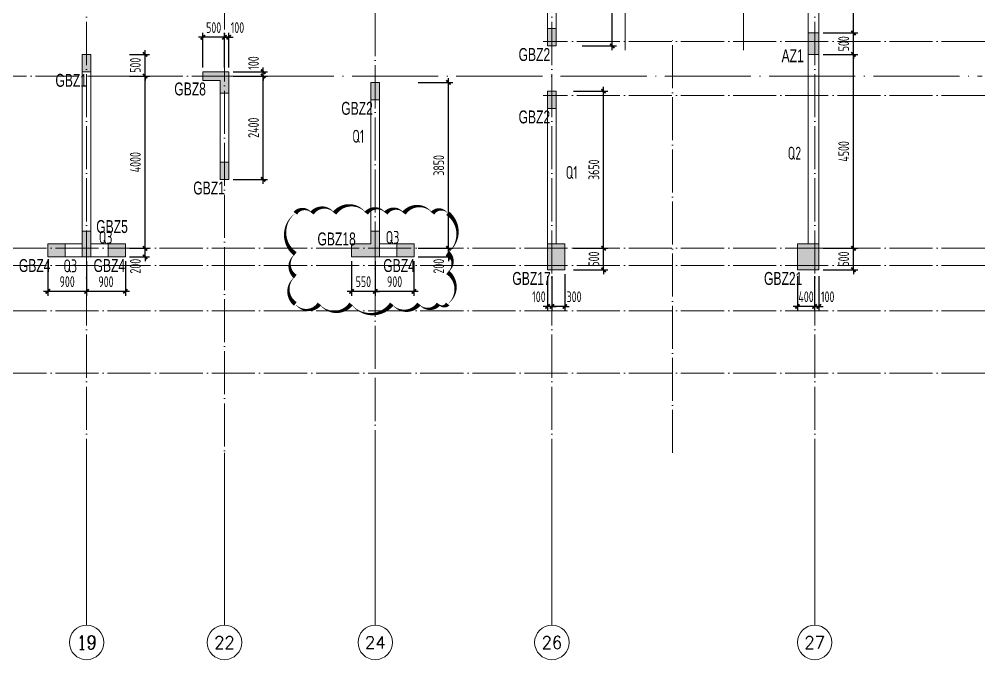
# Model space of a CAD drawing. Extents: x 5874492 to 7194610, y -939842 to -279257.
# Drawn here: x 6323649 to 6346057, y -779504 to -764633 of the extents above; entities that cross this region are included whole.
import ezdxf
from ezdxf.enums import TextEntityAlignment as Align

# ---------------------------------------------------------------- set-up
doc = ezdxf.new("R2010")
doc.units = 0
doc.header["$LTSCALE"] = 1000
doc.linetypes.add('DOTE', pattern=[2.42, 2, -0.2, 0.02, -0.2])
for name, color, linetype, lineweight in [('A-标注-轴号', 3, 'Continuous', 15), ('A-标注-轴号文字', 7, 'Continuous', 15), ('A-轴线-塔楼', 1, 'DOTE', 9), ('A-轴线-隔墙', 41, 'DOTE', 9), ('S-基础-HATCH', 251, 'Continuous', 20), ('S-墙柱-COLU', 50, 'Continuous', 20), ('S-墙柱-DIM', 3, 'Continuous', 20), ('S-墙柱-WALL', 6, 'Continuous', 20), ('S-墙柱-编号', 4, 'Continuous', 20), ('S-轴网-轴号', 3, 'Continuous', 20), ('S-轴网-轴线', 1, 'DOTE', 9), ('S-通用-TEXT', 7, 'Continuous', 20)]:
    doc.layers.add(name, color=color, linetype=linetype, lineweight=lineweight)
doc.layers.add('S-活动层-非打印1', color=170, linetype='Continuous', plot=False)
doc.styles.add('_TCH_AXIS', font='COMPLEX.shx', dxfattribs={"bigfont": 'hztxt.shx'})
doc.styles.add('BW_Dim', font='Bweng.shx', dxfattribs={"width": 0.7, "bigfont": 'hztxt.shx'})
doc.styles.add('COMPLEX', font='COMPLEX')
doc.styles.add('TSSD_Dimension', font='tssdeng.shx', dxfattribs={"width": 0.7, "bigfont": 'tssdchn.shx'})
doc.styles.add('TSSD_Rein', font='tssdeng.shx', dxfattribs={"width": 0.7, "bigfont": 'hztxt.shx'})
doc.dimstyles.new('TSSD_100_100', dxfattribs={"dimtxt": 250, "dimasz": 100, "dimexe": 100, "dimexo": 100, "dimgap": 100, "dimtad": 1, "dimdec": 0, "dimzin": 0, "dimdsep": 46, "dimtxsty": 'TSSD_Dimension', "dimblk": 'ARCHTICK', "dimcen": 0, "dimdle": 100, "dimclrt": 7, "dimadec": 0, "dimazin": 0, "dimtfac": 1, "dimtdec": 0, "dimtix": 1, "dimtmove": 2, "dimatfit": 0, "dimfxl": 0, "dimtolj": 1, "dimtzin": 0, "dimarcsym": 0})
doc.dimstyles.new('TSSD_100_100$0', dxfattribs={"dimtxt": 250, "dimasz": 100, "dimexe": 100, "dimexo": 250, "dimgap": 100, "dimtad": 1, "dimdec": 0, "dimzin": 0, "dimdsep": 46, "dimtxsty": 'TSSD_Dimension', "dimblk": 'ARCHTICK', "dimcen": 0, "dimdle": 100, "dimclrd": 256, "dimclre": 256, "dimclrt": 7, "dimadec": 0, "dimazin": 0, "dimtfac": 1, "dimtdec": 0, "dimtix": 1, "dimtmove": 2, "dimatfit": 3, "dimldrblk": 'ARCHTICK', "dimfxl": 0, "dimtolj": 1, "dimtzin": 0, "dimlwd": -1, "dimarcsym": 0})

# ---------------------------------------------------------------- blocks, each defined once
blk = doc.blocks.new('_ArchTick')
at = {"color": 0, "linetype": 'ByBlock', "const_width": 0.4}
blk.add_lwpolyline([(-0.5, -0.5), (0.5, 0.5)], dxfattribs=at)
blk = doc.blocks.new('*D1351')
at = {"layer": 'Defpoints', "color": 0, "transparency": 16777216}
for p in [(6342210, -769951), (6343010, -769951), (6342210, -770451)]:
    blk.add_point(p, dxfattribs=at)
at = {"layer": 'S-墙柱-DIM', "color": 0, "lineweight": -2, "transparency": 16777216}
for p, q in [((6342310, -769951), (6343110, -769951)), ((6343010, -769951), (6343010, -769851)), ((6343010, -770451), (6343010, -769951)), ((6342310, -770451), (6343110, -770451)), ((6343010, -770451), (6343010, -770551))]:
    blk.add_line(p, q, dxfattribs=at)
at = {"layer": 'S-墙柱-DIM', "color": 0, "lineweight": -2, "transparency": 16777216, "xscale": 100, "yscale": 100, "zscale": 100}
for p, rotation in [((6343010, -769951), 270), ((6343010, -770451), 90)]:
    blk.add_blockref('_ArchTick', p, dxfattribs=dict(at, rotation=rotation))
at = {"layer": 'S-墙柱-DIM', "color": 7, "transparency": 16777216, "insert": (6342785, -770201), "char_height": 250, "attachment_point": 5, "rotation": 90, "style": 'TSSD_Dimension'}
blk.add_mtext('\\A1;500', dxfattribs=at)
blk = doc.blocks.new('*D1352')
at = {"layer": 'Defpoints', "color": 0, "transparency": 16777216}
for p in [(6342210, -762351), (6343010, -762351), (6342210, -764951)]:
    blk.add_point(p, dxfattribs=at)
at = {"layer": 'S-墙柱-DIM', "color": 0, "lineweight": -2, "transparency": 16777216}
for p, q in [((6343010, -765051), (6343010, -762251)), ((6342310, -762351), (6343110, -762351)), ((6342310, -764951), (6343110, -764951))]:
    blk.add_line(p, q, dxfattribs=at)
at = {"layer": 'S-墙柱-DIM', "color": 0, "lineweight": -2, "transparency": 16777216, "xscale": 100, "yscale": 100, "zscale": 100}
for p, rotation in [((6343010, -762351), 90), ((6343010, -764951), 270)]:
    blk.add_blockref('_ArchTick', p, dxfattribs=dict(at, rotation=rotation))
at = {"layer": 'S-墙柱-DIM', "color": 7, "transparency": 16777216, "insert": (6342785, -763651), "char_height": 250, "attachment_point": 5, "rotation": 90, "style": 'TSSD_Dimension'}
blk.add_mtext('\\A1;2600', dxfattribs=at)
blk = doc.blocks.new('*D1356')
at = {"layer": 'Defpoints', "color": 0, "transparency": 16777216}
for p in [(6341710, -770501), (6342110, -770501), (6341710, -771301)]:
    blk.add_point(p, dxfattribs=at)
at = {"layer": 'S-墙柱-DIM', "color": 0, "lineweight": -2, "transparency": 16777216}
for p, q in [((6341710, -770601), (6341710, -771401)), ((6342110, -770601), (6342110, -771401)), ((6341710, -771301), (6341610, -771301)), ((6342110, -771301), (6341710, -771301)), ((6342110, -771301), (6342210, -771301))]:
    blk.add_line(p, q, dxfattribs=at)
at = {"layer": 'S-墙柱-DIM', "color": 0, "lineweight": -2, "transparency": 16777216, "xscale": 100, "yscale": 100, "zscale": 100}
blk.add_blockref('_ArchTick', (6341710, -771301), dxfattribs=at)
at = {"layer": 'S-墙柱-DIM', "color": 0, "lineweight": -2, "transparency": 16777216, "xscale": 100, "yscale": 100, "zscale": 100, "rotation": 180}
blk.add_blockref('_ArchTick', (6342110, -771301), dxfattribs=at)
at = {"layer": 'S-墙柱-DIM', "color": 7, "transparency": 16777216, "insert": (6341910, -771076), "char_height": 250, "attachment_point": 5, "style": 'TSSD_Dimension'}
blk.add_mtext('\\A1;400', dxfattribs=at)
blk = doc.blocks.new('*D1357')
at = {"layer": 'Defpoints', "color": 0, "transparency": 16777216}
for p in [(6342110, -770501), (6342210, -770501), (6342110, -771301)]:
    blk.add_point(p, dxfattribs=at)
at = {"layer": 'S-墙柱-DIM', "color": 0, "lineweight": -2, "transparency": 16777216}
for p, q in [((6342110, -770601), (6342110, -771401)), ((6342210, -770601), (6342210, -771401)), ((6342110, -771301), (6342010, -771301)), ((6342210, -771301), (6342110, -771301)), ((6342210, -771301), (6342310, -771301))]:
    blk.add_line(p, q, dxfattribs=at)
at = {"layer": 'S-墙柱-DIM', "color": 0, "lineweight": -2, "transparency": 16777216, "xscale": 100, "yscale": 100, "zscale": 100}
blk.add_blockref('_ArchTick', (6342110, -771301), dxfattribs=at)
at = {"layer": 'S-墙柱-DIM', "color": 0, "lineweight": -2, "transparency": 16777216, "xscale": 100, "yscale": 100, "zscale": 100, "rotation": 180}
blk.add_blockref('_ArchTick', (6342210, -771301), dxfattribs=at)
at = {"layer": 'S-墙柱-DIM', "color": 7, "transparency": 16777216, "insert": (6342412, -771076), "char_height": 250, "attachment_point": 5, "style": 'TSSD_Dimension'}
blk.add_mtext('\\A1;100', dxfattribs=at)
blk = doc.blocks.new('*D1358')
at = {"layer": 'Defpoints', "color": 0, "transparency": 16777216}
for p in [(6336410, -769951), (6337210, -769951), (6336410, -770451)]:
    blk.add_point(p, dxfattribs=at)
at = {"layer": 'S-墙柱-DIM', "color": 0, "lineweight": -2, "transparency": 16777216}
for p, q in [((6336510, -769951), (6337310, -769951)), ((6337210, -769951), (6337210, -769851)), ((6337210, -770451), (6337210, -769951)), ((6336510, -770451), (6337310, -770451)), ((6337210, -770451), (6337210, -770551))]:
    blk.add_line(p, q, dxfattribs=at)
at = {"layer": 'S-墙柱-DIM', "color": 0, "lineweight": -2, "transparency": 16777216, "xscale": 100, "yscale": 100, "zscale": 100}
for p, rotation in [((6337210, -769951), 270), ((6337210, -770451), 90)]:
    blk.add_blockref('_ArchTick', p, dxfattribs=dict(at, rotation=rotation))
at = {"layer": 'S-墙柱-DIM', "color": 7, "transparency": 16777216, "insert": (6336985, -770201), "char_height": 250, "attachment_point": 5, "rotation": 90, "style": 'TSSD_Dimension'}
blk.add_mtext('\\A1;500', dxfattribs=at)
blk = doc.blocks.new('*D1359')
at = {"layer": 'Defpoints', "color": 0, "transparency": 16777216}
for p in [(6336410, -766301), (6337210, -766301), (6336410, -769951)]:
    blk.add_point(p, dxfattribs=at)
at = {"layer": 'S-墙柱-DIM', "color": 0, "lineweight": -2, "transparency": 16777216}
for p, q in [((6336510, -766301), (6337310, -766301)), ((6337210, -770051), (6337210, -766201)), ((6336510, -769951), (6337310, -769951))]:
    blk.add_line(p, q, dxfattribs=at)
at = {"layer": 'S-墙柱-DIM', "color": 0, "lineweight": -2, "transparency": 16777216, "xscale": 100, "yscale": 100, "zscale": 100}
for p, rotation in [((6337210, -766301), 90), ((6337210, -769951), 270)]:
    blk.add_blockref('_ArchTick', p, dxfattribs=dict(at, rotation=rotation))
at = {"layer": 'S-墙柱-DIM', "color": 7, "transparency": 16777216, "insert": (6336985, -768126), "char_height": 250, "attachment_point": 5, "rotation": 90, "style": 'TSSD_Dimension'}
blk.add_mtext('\\A1;3650', dxfattribs=at)
blk = doc.blocks.new('*D1360')
at = {"layer": 'Defpoints', "color": 0, "transparency": 16777216}
for p in [(6336010, -770501), (6336310, -770451), (6336010, -771301)]:
    blk.add_point(p, dxfattribs=at)
at = {"layer": 'S-墙柱-DIM', "color": 0, "lineweight": -2, "transparency": 16777216}
for p, q in [((6336010, -770601), (6336010, -771401)), ((6336310, -770551), (6336310, -771401)), ((6336010, -771301), (6335910, -771301)), ((6336310, -771301), (6336010, -771301)), ((6336310, -771301), (6336410, -771301))]:
    blk.add_line(p, q, dxfattribs=at)
at = {"layer": 'S-墙柱-DIM', "color": 0, "lineweight": -2, "transparency": 16777216, "xscale": 100, "yscale": 100, "zscale": 100}
blk.add_blockref('_ArchTick', (6336010, -771301), dxfattribs=at)
at = {"layer": 'S-墙柱-DIM', "color": 0, "lineweight": -2, "transparency": 16777216, "xscale": 100, "yscale": 100, "zscale": 100, "rotation": 180}
blk.add_blockref('_ArchTick', (6336310, -771301), dxfattribs=at)
at = {"layer": 'S-墙柱-DIM', "color": 7, "transparency": 16777216, "insert": (6336525, -771076), "char_height": 250, "attachment_point": 5, "style": 'TSSD_Dimension'}
blk.add_mtext('\\A1;300', dxfattribs=at)
blk = doc.blocks.new('*D1361')
at = {"layer": 'Defpoints', "color": 0, "transparency": 16777216}
for p in [(6335910, -770501), (6336010, -770501), (6335910, -771301)]:
    blk.add_point(p, dxfattribs=at)
at = {"layer": 'S-墙柱-DIM', "color": 0, "lineweight": -2, "transparency": 16777216}
for p, q in [((6335910, -770601), (6335910, -771401)), ((6336010, -770601), (6336010, -771401)), ((6335910, -771301), (6335810, -771301)), ((6336010, -771301), (6335910, -771301)), ((6336010, -771301), (6336110, -771301))]:
    blk.add_line(p, q, dxfattribs=at)
at = {"layer": 'S-墙柱-DIM', "color": 0, "lineweight": -2, "transparency": 16777216, "xscale": 100, "yscale": 100, "zscale": 100}
blk.add_blockref('_ArchTick', (6335910, -771301), dxfattribs=at)
at = {"layer": 'S-墙柱-DIM', "color": 0, "lineweight": -2, "transparency": 16777216, "xscale": 100, "yscale": 100, "zscale": 100, "rotation": 180}
blk.add_blockref('_ArchTick', (6336010, -771301), dxfattribs=at)
at = {"layer": 'S-墙柱-DIM', "color": 7, "transparency": 16777216, "insert": (6335709, -771076), "char_height": 250, "attachment_point": 5, "style": 'TSSD_Dimension'}
blk.add_mtext('\\A1;100', dxfattribs=at)
blk = doc.blocks.new('*D1362')
at = {"layer": 'Defpoints', "color": 0, "transparency": 16777216}
for p in [(6336610, -762351), (6337410, -762351), (6336610, -765251)]:
    blk.add_point(p, dxfattribs=at)
at = {"layer": 'S-墙柱-DIM', "color": 0, "lineweight": -2, "transparency": 16777216}
for p, q in [((6337410, -765351), (6337410, -762251)), ((6336710, -762351), (6337510, -762351)), ((6336710, -765251), (6337510, -765251))]:
    blk.add_line(p, q, dxfattribs=at)
at = {"layer": 'S-墙柱-DIM', "color": 0, "lineweight": -2, "transparency": 16777216, "xscale": 100, "yscale": 100, "zscale": 100}
for p, rotation in [((6337410, -762351), 90), ((6337410, -765251), 270)]:
    blk.add_blockref('_ArchTick', p, dxfattribs=dict(at, rotation=rotation))
at = {"layer": 'S-墙柱-DIM', "color": 7, "transparency": 16777216, "insert": (6337185, -763801), "char_height": 250, "attachment_point": 5, "rotation": 90, "style": 'TSSD_Dimension'}
blk.add_mtext('\\A1;2900', dxfattribs=at)
blk = doc.blocks.new('*D1372')
at = {"layer": 'Defpoints', "color": 0, "transparency": 16777216}
for p in [(6332810, -769951), (6333610, -769951), (6332810, -770151)]:
    blk.add_point(p, dxfattribs=at)
at = {"layer": 'S-墙柱-DIM', "color": 0, "lineweight": -2, "transparency": 16777216}
for p, q in [((6332910, -769951), (6333710, -769951)), ((6333610, -769951), (6333610, -769851)), ((6333610, -770151), (6333610, -769951)), ((6332910, -770151), (6333710, -770151)), ((6333610, -770151), (6333610, -770251))]:
    blk.add_line(p, q, dxfattribs=at)
at = {"layer": 'S-墙柱-DIM', "color": 0, "lineweight": -2, "transparency": 16777216, "xscale": 100, "yscale": 100, "zscale": 100}
for p, rotation in [((6333610, -769951), 270), ((6333610, -770151), 90)]:
    blk.add_blockref('_ArchTick', p, dxfattribs=dict(at, rotation=rotation))
at = {"layer": 'S-墙柱-DIM', "color": 7, "transparency": 16777216, "insert": (6333385, -770366), "char_height": 250, "attachment_point": 5, "rotation": 90, "style": 'TSSD_Dimension'}
blk.add_mtext('\\A1;200', dxfattribs=at)
blk = doc.blocks.new('*D1373')
at = {"layer": 'Defpoints', "color": 0, "transparency": 16777216}
for p in [(6332810, -766101), (6333610, -766101), (6332810, -769951)]:
    blk.add_point(p, dxfattribs=at)
at = {"layer": 'S-墙柱-DIM', "color": 0, "lineweight": -2, "transparency": 16777216}
for p, q in [((6332910, -766101), (6333710, -766101)), ((6333610, -770051), (6333610, -766001)), ((6332910, -769951), (6333710, -769951))]:
    blk.add_line(p, q, dxfattribs=at)
at = {"layer": 'S-墙柱-DIM', "color": 0, "lineweight": -2, "transparency": 16777216, "xscale": 100, "yscale": 100, "zscale": 100}
for p, rotation in [((6333610, -766101), 90), ((6333610, -769951), 270)]:
    blk.add_blockref('_ArchTick', p, dxfattribs=dict(at, rotation=rotation))
at = {"layer": 'S-墙柱-DIM', "color": 7, "transparency": 16777216, "insert": (6333385, -768026), "char_height": 250, "attachment_point": 5, "rotation": 90, "style": 'TSSD_Dimension'}
blk.add_mtext('\\A1;3850', dxfattribs=at)
blk = doc.blocks.new('*D1374')
at = {"layer": 'Defpoints', "color": 0, "transparency": 16777216}
for p in [(6331910, -770151), (6332810, -770151), (6331910, -770951)]:
    blk.add_point(p, dxfattribs=at)
at = {"layer": 'S-墙柱-DIM', "color": 0, "lineweight": -2, "transparency": 16777216}
for p, q in [((6331910, -770251), (6331910, -771051)), ((6332810, -770251), (6332810, -771051)), ((6332910, -770951), (6331810, -770951))]:
    blk.add_line(p, q, dxfattribs=at)
at = {"layer": 'S-墙柱-DIM', "color": 0, "lineweight": -2, "transparency": 16777216, "xscale": 100, "yscale": 100, "zscale": 100, "rotation": 180}
blk.add_blockref('_ArchTick', (6331910, -770951), dxfattribs=at)
at = {"layer": 'S-墙柱-DIM', "color": 0, "lineweight": -2, "transparency": 16777216, "xscale": 100, "yscale": 100, "zscale": 100}
blk.add_blockref('_ArchTick', (6332810, -770951), dxfattribs=at)
at = {"layer": 'S-墙柱-DIM', "color": 7, "transparency": 16777216, "insert": (6332360, -770726), "char_height": 250, "attachment_point": 5, "style": 'TSSD_Dimension'}
blk.add_mtext('\\A1;900', dxfattribs=at)
blk = doc.blocks.new('*D1375')
at = {"layer": 'Defpoints', "color": 0, "transparency": 16777216}
for p in [(6331360, -770151), (6331910, -770151), (6331360, -770951)]:
    blk.add_point(p, dxfattribs=at)
at = {"layer": 'S-墙柱-DIM', "color": 0, "lineweight": -2, "transparency": 16777216}
for p, q in [((6331360, -770251), (6331360, -771051)), ((6331910, -770251), (6331910, -771051)), ((6331360, -770951), (6331260, -770951)), ((6331910, -770951), (6331360, -770951)), ((6331910, -770951), (6332010, -770951))]:
    blk.add_line(p, q, dxfattribs=at)
at = {"layer": 'S-墙柱-DIM', "color": 0, "lineweight": -2, "transparency": 16777216, "xscale": 100, "yscale": 100, "zscale": 100}
blk.add_blockref('_ArchTick', (6331360, -770951), dxfattribs=at)
at = {"layer": 'S-墙柱-DIM', "color": 0, "lineweight": -2, "transparency": 16777216, "xscale": 100, "yscale": 100, "zscale": 100, "rotation": 180}
blk.add_blockref('_ArchTick', (6331910, -770951), dxfattribs=at)
at = {"layer": 'S-墙柱-DIM', "color": 7, "transparency": 16777216, "insert": (6331635, -770726), "char_height": 250, "attachment_point": 5, "style": 'TSSD_Dimension'}
blk.add_mtext('\\A1;550', dxfattribs=at)
blk = doc.blocks.new('*D1384')
at = {"layer": 'Defpoints', "color": 0, "transparency": 16777216}
for p in [(6328510, -765951), (6329310, -765951), (6328510, -768351)]:
    blk.add_point(p, dxfattribs=at)
at = {"layer": 'S-墙柱-DIM', "color": 0, "lineweight": -2, "transparency": 16777216}
for p, q in [((6329310, -768451), (6329310, -765851)), ((6328610, -765951), (6329410, -765951)), ((6328610, -768351), (6329410, -768351))]:
    blk.add_line(p, q, dxfattribs=at)
at = {"layer": 'S-墙柱-DIM', "color": 0, "lineweight": -2, "transparency": 16777216, "xscale": 100, "yscale": 100, "zscale": 100}
for p, rotation in [((6329310, -765951), 90), ((6329310, -768351), 270)]:
    blk.add_blockref('_ArchTick', p, dxfattribs=dict(at, rotation=rotation))
at = {"layer": 'S-墙柱-DIM', "color": 7, "transparency": 16777216, "insert": (6329085, -767151), "char_height": 250, "attachment_point": 5, "rotation": 90, "style": 'TSSD_Dimension'}
blk.add_mtext('\\A1;2400', dxfattribs=at)
blk = doc.blocks.new('*D1385')
at = {"layer": 'Defpoints', "color": 0, "transparency": 16777216}
for p in [(6328510, -765851), (6329310, -765851), (6328510, -765951)]:
    blk.add_point(p, dxfattribs=at)
at = {"layer": 'S-墙柱-DIM', "color": 0, "lineweight": -2, "transparency": 16777216}
for p, q in [((6328610, -765851), (6329410, -765851)), ((6329310, -765851), (6329310, -765751)), ((6329310, -765951), (6329310, -765851)), ((6328610, -765951), (6329410, -765951)), ((6329310, -765951), (6329310, -766051))]:
    blk.add_line(p, q, dxfattribs=at)
at = {"layer": 'S-墙柱-DIM', "color": 0, "lineweight": -2, "transparency": 16777216, "xscale": 100, "yscale": 100, "zscale": 100}
for p, rotation in [((6329310, -765851), 270), ((6329310, -765951), 90)]:
    blk.add_blockref('_ArchTick', p, dxfattribs=dict(at, rotation=rotation))
at = {"layer": 'S-墙柱-DIM', "color": 7, "transparency": 16777216, "insert": (6329085, -765649), "char_height": 250, "attachment_point": 5, "rotation": 90, "style": 'TSSD_Dimension'}
blk.add_mtext('\\A1;100', dxfattribs=at)
blk = doc.blocks.new('*D1386')
at = {"layer": 'Defpoints', "color": 0, "transparency": 16777216}
for p in [(6328410, -765051), (6328410, -765851), (6328510, -765851)]:
    blk.add_point(p, dxfattribs=at)
at = {"layer": 'S-墙柱-DIM', "color": 0, "lineweight": -2, "transparency": 16777216}
for p, q in [((6328410, -765751), (6328410, -764951)), ((6328510, -765751), (6328510, -764951)), ((6328410, -765051), (6328310, -765051)), ((6328510, -765051), (6328410, -765051)), ((6328510, -765051), (6328610, -765051))]:
    blk.add_line(p, q, dxfattribs=at)
at = {"layer": 'S-墙柱-DIM', "color": 0, "lineweight": -2, "transparency": 16777216, "xscale": 100, "yscale": 100, "zscale": 100}
blk.add_blockref('_ArchTick', (6328410, -765051), dxfattribs=at)
at = {"layer": 'S-墙柱-DIM', "color": 0, "lineweight": -2, "transparency": 16777216, "xscale": 100, "yscale": 100, "zscale": 100, "rotation": 180}
blk.add_blockref('_ArchTick', (6328510, -765051), dxfattribs=at)
at = {"layer": 'S-墙柱-DIM', "color": 7, "transparency": 16777216, "insert": (6328712, -764826), "char_height": 250, "attachment_point": 5, "style": 'TSSD_Dimension'}
blk.add_mtext('\\A1;100', dxfattribs=at)
blk = doc.blocks.new('*D1387')
at = {"layer": 'Defpoints', "color": 0, "transparency": 16777216}
for p in [(6327910, -765051), (6327910, -765851), (6328410, -765851)]:
    blk.add_point(p, dxfattribs=at)
at = {"layer": 'S-墙柱-DIM', "color": 0, "lineweight": -2, "transparency": 16777216}
for p, q in [((6327910, -765751), (6327910, -764951)), ((6328410, -765751), (6328410, -764951)), ((6327910, -765051), (6327810, -765051)), ((6328410, -765051), (6327910, -765051)), ((6328410, -765051), (6328510, -765051))]:
    blk.add_line(p, q, dxfattribs=at)
at = {"layer": 'S-墙柱-DIM', "color": 0, "lineweight": -2, "transparency": 16777216, "xscale": 100, "yscale": 100, "zscale": 100}
blk.add_blockref('_ArchTick', (6327910, -765051), dxfattribs=at)
at = {"layer": 'S-墙柱-DIM', "color": 0, "lineweight": -2, "transparency": 16777216, "xscale": 100, "yscale": 100, "zscale": 100, "rotation": 180}
blk.add_blockref('_ArchTick', (6328410, -765051), dxfattribs=at)
at = {"layer": 'S-墙柱-DIM', "color": 7, "transparency": 16777216, "insert": (6328160, -764826), "char_height": 250, "attachment_point": 5, "style": 'TSSD_Dimension'}
blk.add_mtext('\\A1;500', dxfattribs=at)
blk = doc.blocks.new('*D1397')
at = {"layer": 'Defpoints', "color": 0, "transparency": 16777216}
for p in [(6326110, -769951), (6326568, -769951), (6326110, -770151)]:
    blk.add_point(p, dxfattribs=at)
at = {"layer": 'S-墙柱-DIM', "color": 0, "lineweight": -2, "transparency": 16777216}
for p, q in [((6326210, -769951), (6326668, -769951)), ((6326568, -769951), (6326568, -769851)), ((6326568, -770151), (6326568, -769951)), ((6326210, -770151), (6326668, -770151)), ((6326568, -770151), (6326568, -770251))]:
    blk.add_line(p, q, dxfattribs=at)
at = {"layer": 'S-墙柱-DIM', "color": 0, "lineweight": -2, "transparency": 16777216, "xscale": 100, "yscale": 100, "zscale": 100}
for p, rotation in [((6326568, -769951), 270), ((6326568, -770151), 90)]:
    blk.add_blockref('_ArchTick', p, dxfattribs=dict(at, rotation=rotation))
at = {"layer": 'S-墙柱-DIM', "color": 7, "transparency": 16777216, "insert": (6326343, -770366), "char_height": 250, "attachment_point": 5, "rotation": 90, "style": 'TSSD_Dimension'}
blk.add_mtext('\\A1;200', dxfattribs=at)
blk = doc.blocks.new('*D1398')
at = {"layer": 'Defpoints', "color": 0, "transparency": 16777216}
for p in [(6326110, -765951), (6326568, -765951), (6326110, -769951)]:
    blk.add_point(p, dxfattribs=at)
at = {"layer": 'S-墙柱-DIM', "color": 0, "lineweight": -2, "transparency": 16777216}
for p, q in [((6326568, -770051), (6326568, -765851)), ((6326210, -765951), (6326668, -765951)), ((6326210, -769951), (6326668, -769951))]:
    blk.add_line(p, q, dxfattribs=at)
at = {"layer": 'S-墙柱-DIM', "color": 0, "lineweight": -2, "transparency": 16777216, "xscale": 100, "yscale": 100, "zscale": 100}
for p, rotation in [((6326568, -765951), 90), ((6326568, -769951), 270)]:
    blk.add_blockref('_ArchTick', p, dxfattribs=dict(at, rotation=rotation))
at = {"layer": 'S-墙柱-DIM', "color": 7, "transparency": 16777216, "insert": (6326343, -767951), "char_height": 250, "attachment_point": 5, "rotation": 90, "style": 'TSSD_Dimension'}
blk.add_mtext('\\A1;4000', dxfattribs=at)
blk = doc.blocks.new('*D1399')
at = {"layer": 'Defpoints', "color": 0, "transparency": 16777216}
for p in [(6326110, -765451), (6326568, -765451), (6326110, -765951)]:
    blk.add_point(p, dxfattribs=at)
at = {"layer": 'S-墙柱-DIM', "color": 0, "lineweight": -2, "transparency": 16777216}
for p, q in [((6326210, -765451), (6326668, -765451)), ((6326568, -765451), (6326568, -765351)), ((6326568, -765951), (6326568, -765451)), ((6326210, -765951), (6326668, -765951)), ((6326568, -765951), (6326568, -766051))]:
    blk.add_line(p, q, dxfattribs=at)
at = {"layer": 'S-墙柱-DIM', "color": 0, "lineweight": -2, "transparency": 16777216, "xscale": 100, "yscale": 100, "zscale": 100}
for p, rotation in [((6326568, -765451), 270), ((6326568, -765951), 90)]:
    blk.add_blockref('_ArchTick', p, dxfattribs=dict(at, rotation=rotation))
at = {"layer": 'S-墙柱-DIM', "color": 7, "transparency": 16777216, "insert": (6326343, -765701), "char_height": 250, "attachment_point": 5, "rotation": 90, "style": 'TSSD_Dimension'}
blk.add_mtext('\\A1;500', dxfattribs=at)
blk = doc.blocks.new('*D1400')
at = {"layer": 'Defpoints', "color": 0, "transparency": 16777216}
for p in [(6325210, -770151), (6326110, -770151), (6325210, -770951)]:
    blk.add_point(p, dxfattribs=at)
at = {"layer": 'S-墙柱-DIM', "color": 0, "lineweight": -2, "transparency": 16777216}
for p, q in [((6325210, -770251), (6325210, -771051)), ((6326110, -770251), (6326110, -771051)), ((6326210, -770951), (6325110, -770951))]:
    blk.add_line(p, q, dxfattribs=at)
at = {"layer": 'S-墙柱-DIM', "color": 0, "lineweight": -2, "transparency": 16777216, "xscale": 100, "yscale": 100, "zscale": 100, "rotation": 180}
blk.add_blockref('_ArchTick', (6325210, -770951), dxfattribs=at)
at = {"layer": 'S-墙柱-DIM', "color": 0, "lineweight": -2, "transparency": 16777216, "xscale": 100, "yscale": 100, "zscale": 100}
blk.add_blockref('_ArchTick', (6326110, -770951), dxfattribs=at)
at = {"layer": 'S-墙柱-DIM', "color": 7, "transparency": 16777216, "insert": (6325660, -770726), "char_height": 250, "attachment_point": 5, "style": 'TSSD_Dimension'}
blk.add_mtext('\\A1;900', dxfattribs=at)
blk = doc.blocks.new('*D1401')
at = {"layer": 'Defpoints', "color": 0, "transparency": 16777216}
for p in [(6324310, -770151), (6325210, -770151), (6324310, -770951)]:
    blk.add_point(p, dxfattribs=at)
at = {"layer": 'S-墙柱-DIM', "color": 0, "lineweight": -2, "transparency": 16777216}
for p, q in [((6324310, -770251), (6324310, -771051)), ((6325210, -770251), (6325210, -771051)), ((6325310, -770951), (6324210, -770951))]:
    blk.add_line(p, q, dxfattribs=at)
at = {"layer": 'S-墙柱-DIM', "color": 0, "lineweight": -2, "transparency": 16777216, "xscale": 100, "yscale": 100, "zscale": 100, "rotation": 180}
blk.add_blockref('_ArchTick', (6324310, -770951), dxfattribs=at)
at = {"layer": 'S-墙柱-DIM', "color": 0, "lineweight": -2, "transparency": 16777216, "xscale": 100, "yscale": 100, "zscale": 100}
blk.add_blockref('_ArchTick', (6325210, -770951), dxfattribs=at)
at = {"layer": 'S-墙柱-DIM', "color": 7, "transparency": 16777216, "insert": (6324760, -770726), "char_height": 250, "attachment_point": 5, "style": 'TSSD_Dimension'}
blk.add_mtext('\\A1;900', dxfattribs=at)
blk = doc.blocks.new('*D1415')
at = {"layer": 'Defpoints', "color": 0, "transparency": 16777216}
for p in [(6342210, -764951), (6343010, -764951), (6342210, -765451)]:
    blk.add_point(p, dxfattribs=at)
at = {"layer": 'S-墙柱-DIM', "color": 0, "lineweight": -2, "transparency": 16777216}
for p, q in [((6342310, -764951), (6343110, -764951)), ((6343010, -764951), (6343010, -764851)), ((6343010, -765451), (6343010, -764951)), ((6342310, -765451), (6343110, -765451)), ((6343010, -765451), (6343010, -765551))]:
    blk.add_line(p, q, dxfattribs=at)
at = {"layer": 'S-墙柱-DIM', "color": 0, "lineweight": -2, "transparency": 16777216, "xscale": 100, "yscale": 100, "zscale": 100}
for p, rotation in [((6343010, -764951), 270), ((6343010, -765451), 90)]:
    blk.add_blockref('_ArchTick', p, dxfattribs=dict(at, rotation=rotation))
at = {"layer": 'S-墙柱-DIM', "color": 7, "transparency": 16777216, "insert": (6342785, -765201), "char_height": 250, "attachment_point": 5, "rotation": 90, "style": 'TSSD_Dimension'}
blk.add_mtext('\\A1;500', dxfattribs=at)
blk = doc.blocks.new('*D1417')
at = {"layer": 'Defpoints', "color": 0, "transparency": 16777216}
for p in [(6342210, -765451), (6343010, -765451), (6342210, -769951)]:
    blk.add_point(p, dxfattribs=at)
at = {"layer": 'S-墙柱-DIM', "color": 0, "lineweight": -2, "transparency": 16777216}
for p, q in [((6342310, -765451), (6343110, -765451)), ((6343010, -770051), (6343010, -765351)), ((6342310, -769951), (6343110, -769951))]:
    blk.add_line(p, q, dxfattribs=at)
at = {"layer": 'S-墙柱-DIM', "color": 0, "lineweight": -2, "transparency": 16777216, "xscale": 100, "yscale": 100, "zscale": 100}
for p, rotation in [((6343010, -765451), 90), ((6343010, -769951), 270)]:
    blk.add_blockref('_ArchTick', p, dxfattribs=dict(at, rotation=rotation))
at = {"layer": 'S-墙柱-DIM', "color": 7, "transparency": 16777216, "insert": (6342785, -767701), "char_height": 250, "attachment_point": 5, "rotation": 90, "style": 'TSSD_Dimension'}
blk.add_mtext('\\A1;4500', dxfattribs=at)
blk = doc.blocks.new('_AXISO')
blk.add_circle((0, 0), 0.5)
at = {"layer": 'S-轴网-轴号', "style": 'COMPLEX', "width": 1.041667}
blk.add_attdef('A', text='', height=0.56, dxfattribs=at).set_placement((-0.25, -0.28), (0.25, -0.28), align=Align.FIT)
blk = doc.blocks.new('ZHOUWANG3')
at = {"layer": 'A-标注-轴号'}
for p, q in [((118952, 226834), (118952, 222834)), ((122152, 226834), (122152, 222834)), ((125652, 226834), (125652, 222834)), ((129752, 226834), (129752, 222834)), ((135852, 226834), (135852, 222834))]:
    blk.add_line(p, q, dxfattribs=at)
at = {"layer": 'A-轴线-塔楼', "linetype": 'DOTE', "ltscale": 0.5}
for p, q in [((118952, 248942), (118952, 226834)), ((129752, 248942), (129752, 226834)), ((135852, 248942), (135852, 226834)), ((125652, 241886), (125652, 226834)), ((122152, 240086), (122152, 225988)), ((122394, 235586), (101608, 235586)), ((139798, 231586), (85362, 231586)), ((139798, 228686), (85362, 228686))]:
    blk.add_line(p, q, dxfattribs=at)
at = {"layer": 'A-轴线-隔墙', "ltscale": 0.5}
for p, q in [((131452, 236186), (131452, 248942)), ((134202, 236186), (134202, 248942)), ((132552, 226834), (132552, 236486)), ((139798, 236386), (129552, 236386)), ((139798, 235136), (129552, 235136)), ((139798, 231186), (85362, 231186)), ((139798, 230136), (85362, 230136))]:
    blk.add_line(p, q, dxfattribs=at)
at = {"layer": 'A-标注-轴号'}
ref = blk.add_blockref('_AXISO', (118952, 222434), dxfattribs=dict(at, xscale=800, yscale=800, zscale=800))
ref.add_attrib('A', '19', dxfattribs={"layer": 'A-标注-轴号文字', "ltscale": 0.2, "height": 328.4, "style": '_TCH_AXIS'}).set_placement((118725, 222269), (119179, 222269), align=Align.FIT)
ref = blk.add_blockref('_AXISO', (122152, 222434), dxfattribs=dict(at, xscale=800, yscale=800, zscale=800))
ref.add_attrib('A', '22', dxfattribs={"layer": 'A-标注-轴号文字', "ltscale": 0.2, "height": 294.3, "style": '_TCH_AXIS'}).set_placement((121914, 222286), (122390, 222286), align=Align.FIT)
ref = blk.add_blockref('_AXISO', (125652, 222434), dxfattribs=dict(at, xscale=800, yscale=800, zscale=800))
ref.add_attrib('A', '24', dxfattribs={"layer": 'A-标注-轴号文字', "ltscale": 0.2, "height": 282.2, "style": '_TCH_AXIS'}).set_placement((125410, 222293), (125894, 222293), align=Align.FIT)
ref = blk.add_blockref('_AXISO', (129752, 222434), dxfattribs=dict(at, xscale=800, yscale=800, zscale=800))
ref.add_attrib('A', '26', dxfattribs={"layer": 'A-标注-轴号文字', "ltscale": 0.2, "height": 294.3, "style": '_TCH_AXIS'}).set_placement((129514, 222286), (129990, 222286), align=Align.FIT)
ref = blk.add_blockref('_AXISO', (135852, 222434), dxfattribs=dict(at, xscale=800, yscale=800, zscale=800))
ref.add_attrib('A', '27', dxfattribs={"layer": 'A-标注-轴号文字', "ltscale": 0.2, "height": 294.3, "style": '_TCH_AXIS'}).set_placement((135614, 222286), (136090, 222286), align=Align.FIT)

msp = doc.modelspace()

# ---------------------------------------------------------------- hatches: boundary and pattern name
at = {"layer": 'S-基础-HATCH'}
for points in [[(6336110.4, -765250.9), (6335910.4, -765250.9), (6335910.4, -764850.9), (6336110.4, -764850.9)], [(6325310.4, -765450.9), (6325110.4, -765450.9), (6325110.4, -765850.9), (6325310.4, -765850.9)], [(6328310.4, -766050.9), (6328310.4, -766350.9), (6328510.4, -766350.9), (6328510.4, -765850.9), (6327910.4, -765850.9), (6327910.4, -766050.9)], [(6331810.4, -766100.9), (6332010.4, -766100.9), (6332010.4, -766500.9), (6331810.4, -766500.9)], [(6335910.4, -766700.9), (6335910.4, -766300.9), (6336110.4, -766300.9), (6336110.4, -766700.9)], [(6328510.4, -767950.9), (6328510.4, -768350.9), (6328310.4, -768350.9), (6328310.4, -767950.9)], [(6325110.4, -770150.9), (6325310.4, -770150.9), (6325310.4, -769550.9), (6325110.4, -769550.9)], [(6331360.4, -769850.9), (6331360.4, -770150.9), (6332010.4, -770150.9), (6332010.4, -769550.9), (6331810.4, -769550.9), (6331810.4, -769850.9)], [(6324710.4, -769850.9), (6324310.4, -769850.9), (6324310.4, -770150.9), (6324710.4, -770150.9)], [(6325710.4, -770150.9), (6326110.4, -770150.9), (6326110.4, -769850.9), (6325710.4, -769850.9)], [(6332410.4, -769850.9), (6332810.4, -769850.9), (6332810.4, -770150.9), (6332410.4, -770150.9)], [(6335910.4, -769850.9), (6335910.4, -770450.9), (6336310.4, -770450.9), (6336310.4, -769850.9)], [(6341710.4, -769850.9), (6341710.4, -770450.9), (6342210.4, -770450.9), (6342210.4, -769850.9)]]:
    msp.add_hatch(color=256, dxfattribs=at).paths.add_polyline_path(points)
h = msp.add_hatch(color=256, dxfattribs=at)
h.dxf.hatch_style = 1
h.paths.add_polyline_path([(6341960.4, -764950.9), (6342210.4, -764950.9), (6342210.4, -765450.9), (6341960.4, -765450.9)])

# ---------------------------------------------------------------- linework, layer by layer
at = {"layer": 'S-墙柱-COLU'}
for points in [[(6336110.4, -765250.9), (6335910.4, -765250.9), (6335910.4, -764850.9), (6336110.4, -764850.9)], [(6342210.4, -764950.9), (6341960.4, -764950.9), (6341960.4, -765450.9), (6342210.4, -765450.9)], [(6325310.4, -765450.9), (6325110.4, -765450.9), (6325110.4, -765850.9), (6325310.4, -765850.9)], [(6328310.4, -766050.9), (6328310.4, -766350.9), (6328510.4, -766350.9), (6328510.4, -765850.9), (6327910.4, -765850.9), (6327910.4, -766050.9)], [(6331810.4, -766100.9), (6332010.4, -766100.9), (6332010.4, -766500.9), (6331810.4, -766500.9)], [(6335910.4, -766700.9), (6335910.4, -766300.9), (6336110.4, -766300.9), (6336110.4, -766700.9)], [(6328510.4, -767950.9), (6328510.4, -768350.9), (6328310.4, -768350.9), (6328310.4, -767950.9)], [(6325110.4, -770150.9), (6325310.4, -770150.9), (6325310.4, -769550.9), (6325110.4, -769550.9)], [(6331360.4, -769850.9), (6331360.4, -770150.9), (6332010.4, -770150.9), (6332010.4, -769550.9), (6331810.4, -769550.9), (6331810.4, -769850.9)], [(6324710.4, -769850.9), (6324310.4, -769850.9), (6324310.4, -770150.9), (6324710.4, -770150.9)], [(6325710.4, -770150.9), (6326110.4, -770150.9), (6326110.4, -769850.9), (6325710.4, -769850.9)], [(6332410.4, -769850.9), (6332810.4, -769850.9), (6332810.4, -770150.9), (6332410.4, -770150.9)], [(6335910.4, -769850.9), (6335910.4, -770450.9), (6336310.4, -770450.9), (6336310.4, -769850.9)], [(6341710.4, -769850.9), (6341710.4, -770450.9), (6342210.4, -770450.9), (6342210.4, -769850.9)]]:
    msp.add_lwpolyline(points, close=True, dxfattribs=at)
at = {"layer": 'S-墙柱-WALL'}
for points in [[(6336610.4, -762450.9), (6336110.4, -762450.9), (6336110.4, -765250.9), (6335910.4, -765250.9), (6335910.4, -762200.9), (6336610.4, -762200.9)], [(6341710.4, -769850.9), (6341960.4, -769850.9), (6341960.4, -762450.9), (6341120.4, -762450.9), (6341120.4, -762200.9), (6342210.4, -762200.9), (6342210.4, -770450.9), (6341710.4, -770450.9)], [(6324310.4, -770150.9), (6324310.4, -769850.9), (6325110.4, -769850.9), (6325110.4, -765450.9), (6325310.4, -765450.9), (6325310.4, -769850.9), (6326110.4, -769850.9), (6326110.4, -770150.9)], [(6328310.4, -766050.9), (6327910.4, -766050.9), (6327910.4, -765850.9), (6328510.4, -765850.9), (6328510.4, -768350.9), (6328310.4, -768350.9)], [(6331360.4, -770150.9), (6331360.4, -769850.9), (6331810.4, -769850.9), (6331810.4, -766100.9), (6332010.4, -766100.9), (6332010.4, -769850.9), (6332810.4, -769850.9), (6332810.4, -770150.9)], [(6336310.4, -769850.9), (6336110.4, -769850.9), (6336110.4, -766300.9), (6335910.4, -766300.9), (6335910.4, -770450.9), (6336310.4, -770450.9)]]:
    msp.add_lwpolyline(points, close=True, dxfattribs=at)
at = {"layer": 'S-活动层-非打印1'}
msp.add_lwpolyline([(6330054.8, -769136.8, 0, 105, 0.5), (6330054.8, -770081.8, 0, 105, 0.5), (6330054.8, -770606.8, 0, 105, 0.5), (6330054.8, -771243.5, 0, 105, 0.5), (6330614.8, -771243.5, 0, 105, 0.5), (6331349.8, -771243.5, 0, 105, 0.5), (6332294.8, -771243.5, 0, 105, 0.5), (6332924.8, -771243.5, 0, 105, 0.5), (6333379.8, -771243.5, 0, 105, 0.5), (6333591.1, -771243.5, 0, 105, 0.5), (6333591.1, -770508.5, 0, 105, 0.5), (6333591.1, -770053.5, 0, 105, 0.5), (6333591.1, -769136.8, 0, 105, 0.5), (6333241.1, -769136.8, 0, 105, 0.5), (6332576.1, -769136.8, 0, 105, 0.5), (6332156.1, -769136.8, 0, 105, 0.5), (6331701.1, -769136.8, 0, 105, 0.5), (6330966.1, -769136.8, 0, 105, 0.5), (6330441.1, -769136.8, 0, 105, 0.5)], format="xyseb", close=True, dxfattribs=at)
at = {"layer": 'S-轴网-轴线'}
msp.add_lwpolyline([(6328952.2, -765950.9), (6345997, -765950.9)], dxfattribs=at)

# ---------------------------------------------------------------- block references
msp.add_blockref('ZHOUWANG3', (6206258.5, -1001537.3))

# ---------------------------------------------------------------- texts
at = {"layer": 'S-墙柱-编号', "style": 'TSSD_Rein', "width": 0.7}
for s, p in [('Q1', (6331378.3, -767499.5)), ('Q2', (6341484.7, -767891.9)), ('Q1', (6336332.4, -768339.7)), ('Q3', (6325495.2, -769846)), ('Q3', (6332153.8, -769847.4)), ('Q3', (6324674, -770509.4))]:
    msp.add_text(s, height=300, dxfattribs=at).set_placement(p)
at = {"layer": 'S-通用-TEXT', "style": 'BW_Dim', "width": 0.7}
for s, p in [('GBZ2', (6335238.5, -765300.9)), ('AZ1', (6341342.6, -765330.1)), ('GBZ1', (6324487, -765900.9)), ('GBZ8', (6327246.6, -766100.9)), ('GBZ2', (6331121.6, -766550.9)), ('GBZ2', (6335238.5, -766750.9)), ('GBZ1', (6327687, -768400.9)), ('GBZ5', (6325434, -769296)), ('GBZ18', (6330569.4, -769583.7)), ('GBZ4', (6323638.5, -770200.9)), ('GBZ4', (6325371.8, -770200.9)), ('GBZ4', (6332097.4, -770200.9)), ('GBZ17', (6335093.1, -770500.9)), ('GBZ21', (6340935.1, -770500.9))]:
    msp.add_text(s, height=300, dxfattribs=at).set_placement(p, align=Align.TOP_LEFT)

# ---------------------------------------------------------------- dimensions: what is measured, and where the dimension line sits
at = {"layer": 'S-墙柱-DIM'}
for base, p1, p2, angle, picture, middle in [((6337410.4, -762350.9), (6336610.4, -765250.9), (6336610.4, -762350.9), 90, '*D1362', (6337185.4, -763800.9)), ((6343010.4, -762350.9), (6342210.4, -764950.9), (6342210.4, -762350.9), 90, '*D1352', (6342785.4, -763650.9)), ((6327910.4, -765050.9), (6328410.4, -765850.9), (6327910.4, -765850.9), 180, '*D1387', (6328160.4, -764825.9)), ((6343010.4, -764950.9), (6342210.4, -765450.9), (6342210.4, -764950.9), 90, '*D1415', (6342785.4, -765200.9)), ((6326567.8, -765450.9), (6326110.4, -765950.9), (6326110.4, -765450.9), 90, '*D1399', (6326342.8, -765700.9)), ((6343010.4, -765450.9), (6342210.4, -769950.9), (6342210.4, -765450.9), 90, '*D1417', (6342785.4, -767700.9)), ((6326567.8, -765950.9), (6326110.4, -769950.9), (6326110.4, -765950.9), 90, '*D1398', (6326342.8, -767950.9)), ((6329310.4, -765950.9), (6328510.4, -768350.9), (6328510.4, -765950.9), 90, '*D1384', (6329085.4, -767150.9)), ((6333610.4, -766100.9), (6332810.4, -769950.9), (6332810.4, -766100.9), 90, '*D1373', (6333385.4, -768025.9)), ((6337210.4, -766300.9), (6336410.4, -769950.9), (6336410.4, -766300.9), 90, '*D1359', (6336985.4, -768125.9)), ((6337210.4, -769950.9), (6336410.4, -770450.9), (6336410.4, -769950.9), 90, '*D1358', (6336985.4, -770200.9)), ((6343010.4, -769950.9), (6342210.4, -770450.9), (6342210.4, -769950.9), 90, '*D1351', (6342785.4, -770200.9)), ((6324310.4, -770950.9), (6325210.4, -770150.9), (6324310.4, -770150.9), 180, '*D1401', (6324760.4, -770725.9)), ((6325210.4, -770950.9), (6326110.4, -770150.9), (6325210.4, -770150.9), 180, '*D1400', (6325660.4, -770725.9)), ((6331360.4, -770950.9), (6331910.4, -770150.9), (6331360.4, -770150.9), 180, '*D1375', (6331635.4, -770725.9)), ((6331910.4, -770950.9), (6332810.4, -770150.9), (6331910.4, -770150.9), 180, '*D1374', (6332360.4, -770725.9))]:
    dim = msp.add_linear_dim(base=base, p1=p1, p2=p2, angle=angle, dimstyle='TSSD_100_100', dxfattribs=at)
    dim.commit()
    dim.dimension.update_dxf_attribs({"geometry": picture, "text_midpoint": middle})
for base, p1, p2, angle, picture, middle in [((6328410.4, -765050.9), (6328510.4, -765850.9), (6328410.4, -765850.9), 180, '*D1386', (6328712, -764825.9)), ((6329310.4, -765850.9), (6328510.4, -765950.9), (6328510.4, -765850.9), 90, '*D1385', (6329085.4, -765649.3)), ((6326567.8, -769950.9), (6326110.4, -770150.9), (6326110.4, -769950.9), 90, '*D1397', (6326342.8, -770365.9)), ((6333610.4, -769950.9), (6332810.4, -770150.9), (6332810.4, -769950.9), 90, '*D1372', (6333385.4, -770365.9)), ((6335910.4, -771300.9), (6336010.4, -770500.9), (6335910.4, -770500.9), 180, '*D1361', (6335708.8, -771075.9)), ((6336010.4, -771300.9), (6336310.4, -770450.9), (6336010.4, -770500.9), 180, '*D1360', (6336525.5, -771075.9))]:
    dim = msp.add_linear_dim(base=base, p1=p1, p2=p2, angle=angle, dimstyle='TSSD_100_100', dxfattribs=at)
    dim.commit()
    dim.dimension.update_dxf_attribs({"geometry": picture, "text_midpoint": middle, "dimtype": 128})
dim = msp.add_aligned_dim(p1=(6342110.4, -770500.9), p2=(6341710.4, -770500.9), distance=800, dimstyle='TSSD_100_100$0', override={"dimexo": 100, "dimclrd": 0, "dimclre": 0, "dimatfit": 0, "dimfxl": 1, "dimlwd": 65534}, dxfattribs=at)
dim.commit()
dim.dimension.update_dxf_attribs({"geometry": '*D1356', "text_midpoint": (6341910.4, -771075.9)})
dim = msp.add_linear_dim(base=(6342110.4, -771300.9), p1=(6342210.4, -770500.9), p2=(6342110.4, -770500.9), angle=180, dimstyle='TSSD_100_100$0', override={"dimexo": 100, "dimclrd": 0, "dimclre": 0, "dimatfit": 0, "dimfxl": 1, "dimlwd": 65534}, dxfattribs=at)
dim.commit()
dim.dimension.update_dxf_attribs({"geometry": '*D1357', "text_midpoint": (6342412, -771075.9), "dimtype": 129})

doc.saveas('drawing.dxf')
